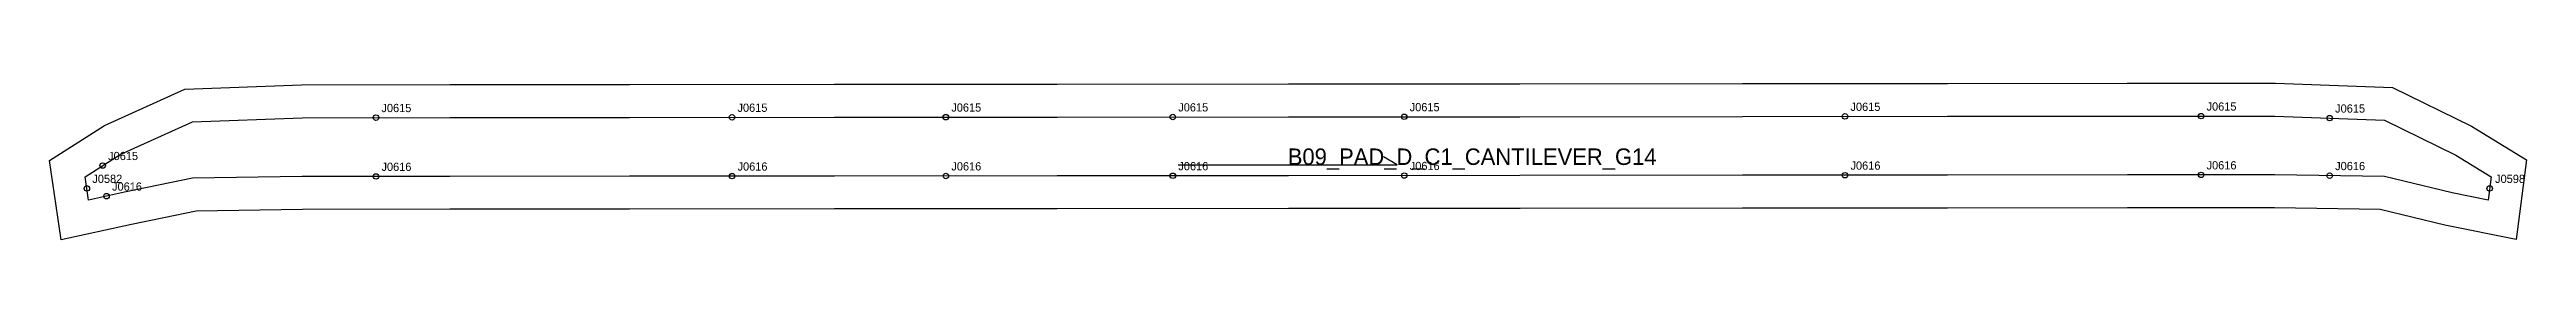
# Model space of a CAD drawing. Header units: millimetres. Extents: x -13 to 892, y -23 to 34.
import ezdxf

# ---------------------------------------------------------------- set-up
doc = ezdxf.new("R2010")
doc.units = ezdxf.units.MM
for name, color, linetype in [('CUT', 1, 'Continuous'), ('GRAIN', 3, 'Continuous'), ('LABEL', 7, 'Continuous'), ('NOTCH', 2, 'Continuous'), ('SEW', 5, 'Continuous')]:
    doc.layers.add(name, color=color, linetype=linetype)

msp = doc.modelspace()

# ---------------------------------------------------------------- linework, layer by layer
at = {"layer": 'CUT'}
msp.add_lwpolyline([(-13.01, 5.96), (7.09, 18.71), (36.45, 31.84), (79.05, 33.5), (133.16, 33.55), (198.82, 33.6), (273.74, 33.66), (355.02, 33.73), (439.56, 33.8), (524.09, 33.87), (605.38, 33.94), (680.29, 34), (745.95, 34.05), (800.07, 34.1), (842.89, 32.48), (871.72, 18.43), (891.77, 6.18), (888.01, -22.85), (861.96, -17.61), (838.39, -11.88), (799.79, -11.32), (745.99, -11.37), (680.33, -11.42), (605.41, -11.48), (524.13, -11.55), (439.59, -11.62), (355.06, -11.69), (273.78, -11.75), (198.86, -11.82), (133.2, -11.87), (79.4, -11.91), (40.57, -12.53), (16.9, -17.38), (-8.74, -23.01), (-13.01, 5.96)], close=True, dxfattribs=at)
at = {"layer": 'GRAIN'}
for p, q in [((399.3, 4.29), (479.3, 4.29)), ((479.3, 4.29), (474.3, 7.29))]:
    msp.add_line(p, q, dxfattribs=at)
at = {"layer": 'NOTCH'}
for centre in [(106.23, 21.53), (236.29, 21.63), (314.39, 21.7), (397.3, 21.77), (481.83, 21.84), (642.84, 21.97), (772.91, 22.07), (819.88, 21.34), (6.39, 4.06), (106.25, 0.11), (236.31, 0.22), (314.41, 0.28), (397.32, 0.35), (481.85, 0.42), (642.86, 0.55), (772.92, 0.66), (819.89, 0.39), (0.63, -4.26), (7.83, -7.08), (878.31, -4.27)]:
    msp.add_circle(centre, 1, dxfattribs=at)
at = {"layer": 'SEW'}
msp.add_lwpolyline([(0, 0), (12.78, 8.11), (39.23, 19.94), (79.29, 21.5), (133.17, 21.55), (198.83, 21.6), (273.75, 21.66), (355.03, 21.73), (439.57, 21.8), (524.1, 21.87), (605.39, 21.94), (680.3, 22), (745.96, 22.05), (799.85, 22.1), (839.9, 20.59), (865.95, 7.89), (878.87, 0), (877.76, -8.55), (864.57, -5.89), (839.91, 0.1), (799.87, 0.68), (745.98, 0.63), (680.32, 0.58), (605.4, 0.52), (524.12, 0.45), (439.58, 0.38), (355.05, 0.31), (273.77, 0.25), (198.85, 0.18), (133.19, 0.13), (79.3, 0.09), (39.26, -0.55), (14.4, -5.64), (1.26, -8.53)], close=True, dxfattribs=at)

# ---------------------------------------------------------------- texts
at = {"layer": 'LABEL'}
for s, height, p in [('J0615', 3, (108.23, 23.53)), ('J0615', 3, (238.29, 23.63)), ('J0615', 3, (316.39, 23.7)), ('J0615', 3, (399.3, 23.77)), ('J0615', 3, (483.83, 23.84)), ('J0615', 3, (644.84, 23.97)), ('J0615', 3, (774.91, 24.07)), ('J0615', 3, (821.88, 23.34)), ('J0615', 3, (8.39, 6.06)), ('B09_PAD_D_C1_CANTILEVER_G14', 6, (439.3, 4.29)), ('J0582', 3, (2.63, -2.26)), ('J0616', 3, (108.25, 2.11)), ('J0616', 3, (238.31, 2.22)), ('J0616', 3, (316.41, 2.28)), ('J0616', 3, (399.32, 2.35)), ('J0616', 3, (483.85, 2.42)), ('J0616', 3, (644.86, 2.55)), ('J0616', 3, (774.92, 2.66)), ('J0616', 3, (821.89, 2.39)), ('J0598', 3, (880.31, -2.27)), ('J0616', 3, (9.83, -5.08))]:
    msp.add_text(s, height=height, dxfattribs=at).set_placement(p)

doc.saveas('drawing.dxf')
